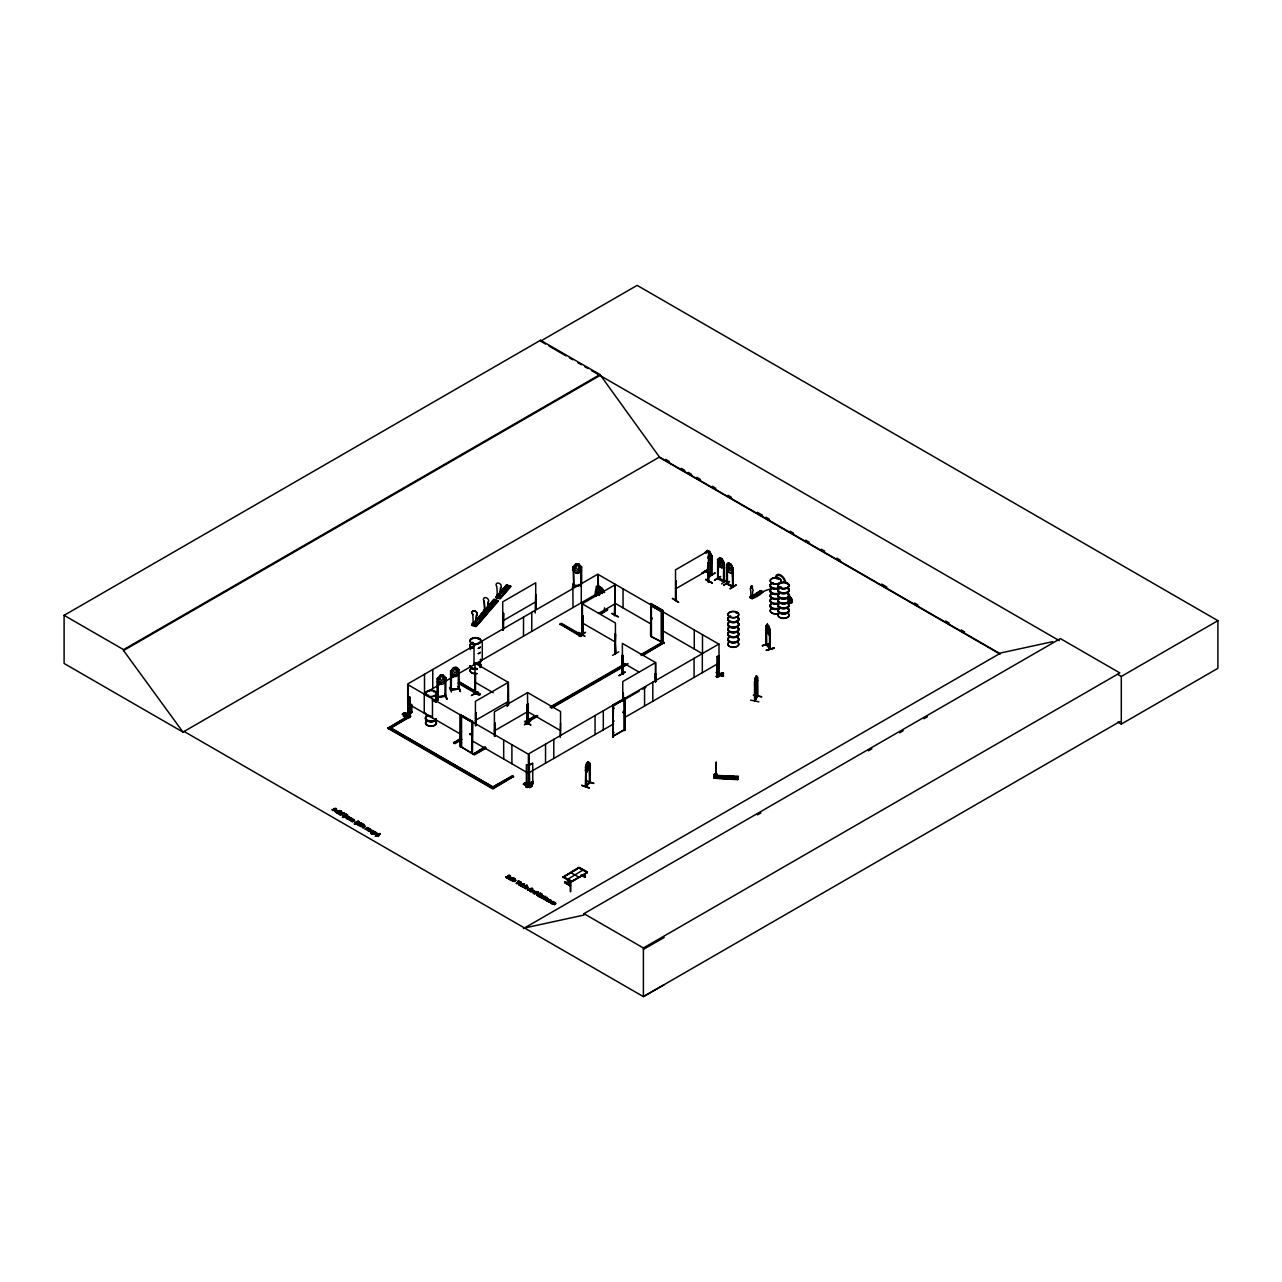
<?xml version="1.0" encoding="UTF-8"?>
<svg xmlns="http://www.w3.org/2000/svg" width="1282" height="1282" viewBox="0 0 1282 1282"><rect width="100%" height="100%" fill="white"/><g stroke="black" fill="none" stroke-linecap="round" stroke-linejoin="round"><path stroke-width="1.5" d="M716.189 765.642L716.125 762.229L716.013 776.86L715.949 764.649M372.068 833.028C373.062 830.464 378.222 833.653 374.264 831.457C369.825 831.281 374.841 835.303 372.133 832.771M715.404 774.649L714.411 774.921M714.459 774.825L714.731 773.815L714.394 774.568M715.853 766.828L715.901 765.402M337.695 811.202L335.323 811.666L338.24 810.833M752.31 597.316L752.694 591.306A1.939 1.138 59.5 0 0 752.406 588.646L752.31 586.467M575.906 572.862L578.775 572.91C584.592 565.827 579.608 575.153 575.858 572.99L573.038 569.833M573.07 566.692L573.967 566.804L573.07 566.692L573.759 585.986L573.727 566.692M572.397 588.31L573.102 583.31M579.063 585.858L573.006 585.954L573.775 585.746M573.951 585.441L573.951 585.938M575.858 563.872L574.464 569.208L576.403 571.051L578.31 571.083L580.201 569.32L578.823 563.92L575.858 563.92L572.942 566.9L572.942 569.913M577.813 564.368L578.791 568.359L577.813 569.512L575.922 568.311L576.852 564.352M580.938 567.061L580.842 586.066M581.643 567.077L578.823 563.92M339.169 814.15C340.499 816.57 338.656 810.609 342.663 813.589L344.137 812.82L342.663 813.589M472.818 614.399L472.738 614.495A2.917 2.131 40.9 0 1 472.738 611.129A2.917 2.131 40.9 0 1 476.423 612.187A2.917 2.131 40.9 0 1 476.423 615.568L475.878 624.59L476.503 615.472A2.917 2.131 40.9 0 0 476.503 612.091A2.917 2.131 40.9 0 0 472.818 611.033A2.917 2.131 40.9 0 0 472.818 614.399L473.266 623.837M487.368 611.354L487.913 602.316A2.917 2.131 40.9 0 0 487.913 598.95A2.917 2.131 40.9 0 0 484.227 597.877A2.917 2.131 40.9 0 0 484.227 601.258L484.756 610.601L484.227 601.258M487.448 611.258L487.913 602.316M500.621 587.669L499.996 596.787L500.621 587.669A2.917 2.131 40.9 0 0 500.541 584.384A2.917 2.131 40.9 0 0 496.855 583.326A2.917 2.131 40.9 0 0 496.855 586.691L497.384 596.034L498.538 595.665M533.424 892.625C535.139 896.022 532.383 890.317 536.741 892.384M714.683 774.024L717.071 774.168L717.071 775.402L714.651 775.209L714.539 776.219L738.128 777.581L738.24 776.411L735.852 776.283L735.403 778.783M714.346 777.405L737.903 778.687L737.775 779.648L714.202 778.254L714.314 777.277L737.839 779.344L714.234 777.934L714.731 773.815M354.906 824.422L355.306 823.3A3.894 2.244 0 0 1 356.124 822.627L357.293 822.147A4.118 2.372 0 0 1 358.495 821.954C359.617 818.429 351.508 826.025 355.306 822.9A3.894 2.244 0 0 1 356.124 822.227L359.216 821.922M375.45 836.281L378.927 835.8L379.776 833.38L378.927 835.399L375.466 836.265L379.712 833.797M438.332 678.515L437.37 678.482L437.45 697.761L438.3 697.616L438.204 678.579L438.14 697.696M471.808 753.095L471.808 721.958L461.328 715.901L461.408 747.086L460.382 746.813L460.254 714.651L472.625 721.478L472.353 753.72L461.424 746.989L461.424 716.061L472.193 721.734L461.424 716.061M715.773 764.633L716.077 763.287M756.06 676.688L755.755 682.296L756.156 676.72M586.146 786.459L586.05 766.94L586.755 763.255L588.31 761.748L589.96 763.479L589.992 782.613L585.682 786.876L585.746 766.973M715.821 763.912L716.301 762.245M714.234 777.934L714.651 775.209L738.24 776.668M714.635 775.69L738.224 777.1L714.523 775.882M737.807 779.344L714.234 777.773M751.669 596.306L750.915 596.803L750.723 590.185A1.939 1.138 59.5 0 1 751.012 587.861L751.877 585.858M750.883 596.691C752.23 596.306 749.121 595.89 753.063 597.781L752.903 596.867L751.781 597.524L752.101 598.726M757.726 696.398L757.678 677.281L756.38 675.678L754.986 681.111L754.858 701.062L754.778 681.175M479.18 617.86L480.43 618.693L480.766 617.539M490.637 604.96L492.416 604.607M492.144 605.392L492.528 604.543M503.265 590.393L504.435 589.816M505.188 590.473L503.938 589.624L503.602 590.778M750.563 700.148L758.848 701.799M474.5 622.876L473.955 623.997M485.045 610.296L486.263 609.783M485.814 609.591L485.365 610.729L486.279 609.847M498.041 595.425L498.89 595.217M498.442 595.04L497.833 596.098L498.89 595.361M587.332 763.191L587.252 768.238L587.813 762.71M716.622 776.684L714.234 776.539M717.071 774.168L714.266 774.424M717.039 775.354L716.622 777.918L716.654 776.475M729.282 778.414L729.73 775.914L727.343 775.77L726.894 778.27M734.249 776.427L731.862 776.043L731.413 778.559M734.249 776.187L733.801 778.687M737.839 779.264L738.24 776.411M581.675 785.497L589.255 788.077M366.956 829.758L369.424 830.271L367.053 829.919M518.441 884.612C519.547 882.881 522.175 884.724 519.066 884.404M545.315 899.627C543.52 900.877 549.994 899.371 547.158 898.57M754.601 700.901L757.742 695.613L754.585 701.014L754.505 681.896L755.515 677.329M754.601 681.896L755.435 677.361M756.38 684.748C760.21 670.694 753.383 692.889 756.476 684.764M756.829 593.55L757.406 594.239L757.55 593.358M755.178 700.613L755.178 699.908M757.053 696.719L757.325 677.104L757.438 696.815L757.069 695.95M378.046 834.133C376.539 831.425 371.363 833.861 378.03 833.989C373.206 832.771 376.908 836.874 375.562 833.524M512.255 880.798C513.633 877.705 518.232 882.32 513.265 879.933C512.239 882.272 515.572 881.038 512.848 880.942M524.578 887.689C530.604 886.231 524.082 887.657 526.373 888.266C523.312 889.676 526.277 883.827 528.024 887.625M552.542 903.441C551.981 905.621 559.721 902.191 552.654 903.65M428.108 694.796L427.499 694.988M433.733 691.799L433.973 692.04M472.385 643.324L472.754 642.282M478.234 639.333L478.442 639.061M461.296 719.266L461.328 718M461.44 730.852L461.296 731.846M461.44 743.592L461.44 742.422M563.102 877.176L579.031 867.337L587.044 871.904L587.124 872.802L571.211 881.712L563.135 876.776M570.827 881.038L570.522 891.839L570.218 881.038M613.533 707.856L613.581 708.834L613.709 707.872M613.533 721.574L613.597 720.388L613.661 721.558M613.581 732.054L613.709 732.695M613.533 733.176L613.581 732.278M661.849 614.318L661.881 613.052L661.881 614.222M661.881 625.872L661.881 627.042M661.913 625.953L661.881 626.818M661.736 638.196L661.849 638.708M730.596 615.825L729.618 616.514M736.605 612.459L736.413 613.133M736.958 612.86L736.237 612.62M736.076 612.796L736.781 613.117M773.286 582.973L772.229 583.134M778.575 579.464L778.511 579.16M779.728 587.557A5.465 3.157 0 0 1 782.164 582.284A5.465 3.157 0 0 1 788.863 586.146A5.465 3.157 0 0 1 779.728 587.557L781.507 587.316L780.466 587.925M779.905 587.38L780.097 587.797M787.132 583.727L787.276 583.919M333.769 808.557L334.346 810.496L331.894 809.471L334.65 810.432L334.394 808.702M349.265 817.692C349.938 813.814 336.06 821.345 346.028 814.07C350.002 815.544 344.393 817.211 347.662 815.304M346.396 817.964L347.358 816.73L349.297 817.547M365.306 826.377C360.402 828.06 368.463 824.55 362.149 826.089C363.944 830.464 361.139 824.871 365.258 826.537M378.046 833.733L377.261 834.903L375.562 833.925M515.765 880.141L514.963 881.311L513.265 879.933M528.024 887.224L527.239 888.394L525.54 887.4M354.393 824.118L357.293 821.762A4.118 2.372 0 0 1 358.495 821.554L359.2 821.538M375.45 835.88L378.238 835.736L380.273 833.669M766.764 626.401L767.453 624.046L766.139 625.648L766.171 644.686L770.017 649.205L769.969 630.103L767.373 624.078L766.219 625.632L766.46 645.086M578.679 632.683L584.961 636.257L578.695 632.379M600.168 590.441L600.889 588.198M585.361 767.71C587.06 756.829 591.707 765.034 586.996 770.065L586.05 769.2M586.755 772.165L589.768 766.332M334.746 811.41L336.333 810.352L338.144 810.881M550.074 900.028C554.289 901.23 545.571 904.002 551.484 900.605M508.826 878.651L510.701 878.715L509.435 877.898L508.249 878.731L509.675 879.308L508.425 877.866L511.294 877.93L510.076 877.16L511.101 878.491M585.345 876.135L582.557 875.093L585.185 877.337L585.425 876.455M473.875 623.405L474.228 622.812M750.675 596.066L751.22 597.877L751.492 596.034M497.817 596.034C498.874 593.486 499.756 599.383 497.512 597.268L497.512 595.185M623.517 711.109L623.132 712.359M623.773 712.568C623.405 714.539 625.087 711.782 623.052 712.407M486.231 609.992L485.974 612.283L485.878 609.655M498.281 596.034L498.474 595.008L497.785 595.906M727.407 776.7L727.743 777.549M599.127 589.864L600.216 587.428L598.165 589.239M706.318 553.039L707.408 550.491L709.603 551.645L711.702 555.843L711.654 574.881L711.879 555.651L710.997 555.234L711.093 574.608L710.997 555.507M728.609 562.878L727.551 567.557L730.387 570.859L731.782 569.801C734.506 564.929 726.349 560.474 727.375 564.881L727.439 583.951M719.426 673.947L717.103 675.678M719.394 674.685C714.042 678.306 722.856 671.399 717.343 675.181M533.424 893.025C535.796 889.083 542.318 894.499 534.802 893.442M440.175 675.31L438.829 680.822L440.72 682.409L442.594 682.2L444.453 680.181L443.059 675.117L440.175 675.31L437.338 678.707M524.514 885.878C524.963 882.304 522.912 888.811 521.117 886.086M436.04 695.165L438.156 699.732M510.012 879.115L511.887 877.946L510.044 877.144M522.078 883.827L520.011 885.59L518.441 883.987L521.486 883.811L520.268 883.042L521.405 884.292L519.082 884.66L520.877 884.211M353.576 820.961C353.399 819.695 348.624 820.801 354.056 820.143C349.313 823.397 357.245 820.496 353.271 819.39M353.191 819.951L351.957 818.749L353.255 819.631M475.686 693.45L475.269 694.251L475.045 674.749M528.392 723.336L527.751 703.946L526.87 704.635L527.014 723.849L527.751 703.946M583.038 634.43L583.198 615.713M604.223 611.754L604.543 607.844M622.091 674.108L622.363 654.958L623.004 674.348L622.155 674.156L622.924 655.278M438.236 696.751L445.88 695.886M450.527 689.908L459.084 688.915M458.251 669.973L459.084 670.069L458.251 669.973L458.411 689.251L458.155 688.354L459.004 689.187M346.348 816.265L343.704 816.506M582.429 633.324L582.637 633.452M708.818 581.563L708.545 562.349M589.255 782.196L590.04 781.828L585.425 785.994M585.425 786.683L585.81 767.293L585.281 770.706L586.819 772.293M508.922 877.112C503.778 879.66 507.191 874.596 510.492 876.391M753.56 695.148L761.861 696.815L753.431 695.309M349.265 817.307L348.736 818.188M470.686 733.464L470.302 734.746L469.789 733.817M470.51 734.137L470.718 734.458M651.801 618.95L651.769 617.956M652.234 618.629L651.224 618.421L651.4 616.914M772.181 583.23L773.286 582.733M563.135 877.048L579.031 867.593L586.9 871.792M563.343 877.257L571.211 881.984L587.124 872.529L571.596 881.583M564.849 882.24L570.49 885.83L564.801 882.849L564.977 881.904M781.139 587.364L780.321 587.252M585.185 877.321L581.034 874.917M719.442 674.156L717.231 675.646M347.534 815.576L346.092 814.535L345.13 815.496M339.249 813.83L342.502 813.349M623.34 712.327L623.709 713.369M769.985 633.084L768.671 634.686L769.889 633.1M564.817 882.304L569.208 881.696L569.945 885.125M569.993 880.349L569.096 881.904L570.17 880.654M450.575 671.063L453.411 667.666L456.344 667.377L457.69 672.537L455.831 674.556L453.956 674.765L452.065 673.178C450.559 667.906 456.809 664.861 459.212 670.085M440.175 684.364L443.107 684.091L445.96 680.694L445.96 677.665L443.091 674.973L440.239 675.422M453.459 676.64L450.543 674.028L453.459 676.64L456.344 676.447L459.116 673.082M530.299 891.519C538.216 884.772 522.912 891.022 529.21 889.836L530.299 891.519L532.463 888.602M482.24 613.004C493.907 616.017 478.346 610.777 483.618 613.405L472.946 625.648L471.936 623.805L473.01 622.555L473.298 625.183M483.875 612.219L494.788 599.784L483.699 612.187L483.426 610.553L484.804 609.399L484.788 611.947M496.086 597.396L497.128 594.752L497.416 597.38M473.01 622.555L473.01 623.789L476.92 624.927L476.616 623.597L475.542 625.84L472.241 624.879L473.314 622.651M484.5 609.319L484.5 610.553L488.41 611.69L488.105 610.36L487.032 612.588L483.731 611.642L484.804 609.399M496.358 597.075L497.432 594.848M482.545 612.556L471.632 625.247L476.151 626.529L486.775 614.302L485.493 613.95M494.035 599.319L483.122 612.027L487.641 613.293L498.249 601.05L486.791 613.068L497.945 600.681L494.035 599.319L483.458 611.963M496.006 597.38L506.662 584.768L510.893 586.499L500.252 598.742L495.733 597.444L497.112 597.829L507.736 585.602L506.662 584.768M482.545 612.812L471.728 625.295M495.765 597.46L506.358 585.201M472.689 625.392L483.298 613.036M499.788 593.518L507.416 585.233L496.262 597.604M496.519 597.684L507.416 585.233M495.076 600.168L484.388 612.379M474.677 623.244L474.484 625.536L474.404 622.972M510.573 586.13L499.756 598.614L510.573 585.89L499.66 598.037L500.733 595.793L501.038 597.124L497.128 596.002L497.128 594.752M485.702 613.838L475.125 626.097M499.243 598.293L510.124 586.275M475.093 626.081L485.99 614.094M475.814 626.305L486.455 613.693M486.615 612.86L497.945 600.457M486.759 614.318L475.638 626.401L475.542 624.847M527.559 889.548L530.7 890.269L532.463 889.003M530.7 890.269L531.934 888.298M529.835 891.262L530.46 890.557M548.311 899.82L547.158 898.97M602.203 592.925L600.825 593.326L600.168 591.771M411.458 704.379L411.346 712.119M528.793 784.392L533.12 781.491L528.793 783.687M528.825 784.664L533.12 781.491M729.218 777.1L727.743 777.357M545.411 899.788L547.783 900.14L545.956 899.932M445.896 696.11L437.45 697.504M459.132 688.466L458.155 688.354M451.456 670.726L450.607 670.839L450.607 690.117L459.164 689.107L459.02 669.893M402.324 714.234L408.942 717.535L402.324 714.234C404.038 710.068 414.935 716.253 408.75 717.696M410.56 716.59L404.199 713.064M529.787 787.549L531.934 785.93L529.787 787.565L523.36 784.119L529.979 787.42M511.822 877.673L509.403 879.468M548.968 899.74L546.757 900.333M589.239 763.479L589.64 782.965L589.96 763.479M585.409 786.747L589.528 782.292M586.114 781.058L593.887 783.446L586.082 780.802M333.849 808.83C339.938 810.048 333.737 806.458 334.538 809.727C328.945 811.426 336.525 809.311 338.224 811.057M573.166 585.041L573.086 585.954M754.97 700.982L757.438 696.126M349.169 817.467C341.332 814.903 350.643 823.14 345.275 815.592M581.804 633.677L582.637 633.661M581.836 634.334L581.804 615.328M614.415 615.809L614.815 596.274L615.104 615.424M528.152 722.792L526.806 723.721L527.719 723.481L527.527 692.504L560.538 711.558L560.538 735.996M675.758 581.531L675.742 600.633L676.319 581.211M708.033 580.986L708.337 581.868L708.545 550.779L675.534 569.833L675.47 600.505M707.408 550.491L705.196 552.414L707.44 550.587M730.836 563.904L732.919 568.102L732.967 587.14L726.493 583.759L726.493 564.625L728.673 562.846M730.836 572.974C735.531 567.974 730.548 575.666 728.577 571.852L726.429 567.702M407.964 715.372L408.349 713.802M528.825 783.975L528.857 784.888L532.719 782.421L532.719 763.367L529.017 765.258L532.495 763.239M345.13 815.096L346.861 814.999M524.386 885.638C517.944 888.057 527.559 883.314 521.117 885.702M769.969 630.103L769.52 629.43L769.553 648.772L770.322 648.404L766.892 644.59M334.458 808.974L336.317 809.487M676.319 600.345L676.095 581.083M757.55 593.502L757.069 594.191M348.432 817.499L347.134 816.746M363.463 826.265L364.665 826.954L363.127 826.393M377.261 834.903L377.517 834.133M377.164 834.502C378.158 832.579 374.152 833.588 377.389 833.845M514.963 881.311C514.691 878.811 513.89 879.532 514.883 880.894M527.239 888.394C526.918 885.878 526.197 886.615 527.142 887.977M555.122 903.73L553.824 902.977M773.383 583.23L772.357 583.31M563.343 876.824L571.596 881.054M337.535 811.041C332.423 810.737 341.252 811.089 334.746 811.186M369.424 829.871C364.409 829.903 372.774 830.015 368.799 828.717M369.825 830.031C369.12 824.855 362.357 831.826 367.597 827.467M719.042 674.893L718.994 643.997L529.017 753.672L529.706 784.247L529.017 783.623M346.813 816.938C346.108 819.679 348.96 818.557 351.028 818.813M525.54 887.016C525.267 888.714 527.078 889.82 524.562 887.673M553.504 903.554L554.545 904.836M523.36 784.135C526.245 780.081 526.453 786.187 531.405 786.587M493.826 599.816L497.993 600.841M494.788 599.784L483.971 612.267M487.032 613.117L487.032 611.594M589.656 782.901L589.576 763.88M372.036 831.649C373.158 829.791 364.168 832.066 373.062 830.624C369.184 834.422 373.943 829.855 371.379 830.768M533.488 891.743C534.61 889.884 525.62 892.16 534.514 890.718C530.251 895.028 537.11 888.154 530.572 891.278M705.549 552.318L705.933 552.75M708.145 551.34L709.507 556.051L708.081 556.468M707.744 557.846L709.154 558.599L710.548 557.542L710.548 555.266L709.603 551.645L707.343 550.523M711.879 555.651L709.507 551.741M718.24 559.689L718.176 578.967L718.513 559.769L717.567 559.561L719.795 557.638L721.974 558.792L724.138 562.942L724.122 582.028C725.74 580.618 716.622 577.317 718.369 578.294M721.157 558.904L721.157 563.984L719.763 560.747L720.452 558.535L721.237 558.856M721.878 558.888L719.731 557.67L718.705 562.445L720.115 564.993L721.542 565.747L722.936 564.689L721.878 558.888L724.074 562.99M717.567 562.59L719.731 566.74L721.91 567.894L724.01 565.955M702.103 573.054L708.289 569.416L702.071 573.086L706.863 570.073M723.465 562.622L724.33 581.9L717.904 578.47L717.936 559.465M719.827 566.644L721.942 567.766M708.898 576.275L714.859 572.91M715.132 573.07L709.218 576.804M730.019 564.016L730.019 569.096L728.625 565.859L729.314 563.647L730.083 563.968M732.326 567.734L733.176 587.012L726.782 583.63L726.782 564.577M733.112 567.91L732.214 567.509L732.663 586.659M720.66 576.563L714.475 580.201M728.641 571.82L726.557 567.67M723.673 562.494L723.481 581.756L723.609 580.826M721.606 583.951L727.182 579.704M727.439 583.262L727.038 583.374M723.577 585.441L729.57 581.403L723.657 585.137M727.439 583.486L732.663 585.97M727.375 583.919L727.006 564.753M730.131 588.534L736.044 584.816M730.179 588.903L736.092 585.169M411.314 712.103L411.314 712.792M727.695 776.459L727.551 777.453M727.519 776.764L728.881 776.636M409.807 697.328L407.756 696.158L409.807 697.328L409.679 717.071L390.754 728M598.55 586.002L600.585 587.172L598.55 586.002L598.55 595.185M409.711 716.366L407.724 714.955L404.599 716.846L403.349 716.125L407.868 713.369M403.445 716.125L407.98 713.385M404.439 716.398L410.641 712.792L404.599 716.846M597.957 594.88L597.957 574.112L407.98 683.803L407.932 715.388L407.98 695.373M409.968 716.205L407.756 715.212M750.018 597.556L760.899 590.585L762.437 591.787M761.155 591.082L750.371 597.765L761.316 590.986M751.653 598.486C776.219 580.746 754.265 602.748 749.858 597.268L750.98 595.777L750.98 596.611M762.486 591.835L752.053 598.71M528.408 765.819L528.328 784.856M718.994 655.791L718.898 674.813M528.472 784.953L526.133 782.869L528.12 784.087M526.133 782.869L526.133 783.558M528.617 765.691L526.373 764.649L526.373 783.703L528.569 784.696M525.732 786.379L531.934 782.853L525.732 786.779L526.982 787.501C541.052 779.809 526.854 783.462 525.892 786.763M717.151 672.842L717.119 673.851L716.942 665.63M722.359 672.697L723.609 673.819L717.471 677.361C711.718 674.925 734.217 668.867 716.462 676.736M716.317 676.351L722.519 672.81L716.317 676.752M543.376 897.592C542.478 902.24 552.382 893.842 543.921 899.387M598.101 589.175L600.184 587.332L602.3 588.534L604.543 592.588L603.694 592.444M598.037 592.236L599.543 594.96M750.915 586.195L751.012 587.861M749.874 597.38L760.899 590.746M751.364 598.309L762.598 591.691M503.489 629.75L503.489 613.229L502.929 630.071M535.171 613.052L535.716 594.367L535.94 609.19M475.606 675.069L475.462 694.299M607.588 609.559L601.514 613.549M601.418 613.549L607.62 609.928M471.455 695.437L477.946 691.639L471.712 695.533M611.883 613.581L618.453 616.93L612.219 613.373M614.815 615.328L614.831 584.079M579.304 636.176L585.537 632.282L579.384 635.872M582.365 615.007L582.573 634.414M708.001 562.686L708.193 581.9L708.77 562.477M475.991 712.6L475.991 725.468M507.896 705.212L508.057 693.802M705.613 579.656L712.183 583.006L705.949 579.464M614.863 634.253L615.713 653.548L614.799 653.275L615.648 634.446M675.534 599.704L676.383 599.736M615.072 652.49L615.007 652.458M494.964 723.032L494.964 735.9M528.152 723.497L528.312 704.267M612.588 655.374L618.757 651.817M524.819 721.413L530.7 724.763M527.415 722.663L526.806 723.721M524.498 724.827L530.652 720.837L524.498 724.442M622.78 674.012L622.667 673.771M619.03 675.742L625.215 672.121M560.538 723.128L560.186 737.374M623.308 692.825L623.533 700.293M655.374 674.028L655.214 681.752M655.214 674.412L655.983 681.559M655.983 674.204L654.589 673.819M596.194 586.707C599.976 583.054 592.572 592.925 596.194 595.89M409.134 713.77L411.458 712.423M409.359 713.882L411.682 712.536L411.682 704.507M717.231 656.592L719.218 655.695L717.231 656.592L717.343 675.87M717.231 672.201L716.43 672.617M529.354 784.055L533.12 782.18M722.599 676.143L723.529 675.678L718.721 673.066M719.202 674.508L722.471 676.319L723.545 675.694M659.429 457.033L182.989 732.102L64.1 663.467L64.1 615.328L540.539 340.259L599.992 374.568L659.429 457.033L999.832 653.564M540.539 340.259L540.539 341.14L637.138 285.373L1217.9 620.664L1217.9 668.323L1121.301 724.09L1117.84 722.087M64.1 615.328L123.553 649.637L599.992 374.568M664.204 984.704L643.404 996.627L184.111 731.461L182.989 732.102L123.553 650.535L599.992 375.466M502.72 620.905L535.716 601.851M441.345 683.594L424.502 693.322L424.502 674.268M444.79 681.607L597.957 593.165M480.157 693.963L459.533 682.056L458.315 682.745L480.157 694.572L478.955 695.261L458.315 683.354M560.106 623.997L561.308 623.292L581.932 635.199L580.73 636.497L560.106 623.997L580.73 635.904L581.932 635.199M560.106 624.59L561.308 623.885L581.932 635.808M513.521 777.02L512.319 776.331L491.679 787.645L512.319 775.738L513.521 776.427L492.881 788.943L387.837 728.288L408.477 715.789L409.679 716.478L389.039 728.993M387.837 728.288L408.477 716.382L409.679 717.071M598.534 613.405L615.039 603.87M675.534 588.887L708.545 569.833M650.823 603.518L650.984 636.449L661.752 642.106L661.849 611.129L651.368 605.072L651.432 636.257L650.551 635.744L650.823 603.518L662.922 610.504L662.922 642.586M650.551 603.678L662.922 610.504M475.43 720.404L508.441 701.35M527.415 692.729L494.403 711.782L494.403 736.221M461.68 739.714L454.806 743.672L453.604 742.983L460.478 738.416M453.604 742.983L458.748 740.002M453.604 742.39L454.806 743.079L461.68 739.105M336.797 812.516L340.611 810.785L337.198 813.157M336.797 812.916L340.611 810.785M337.823 813.108L341.557 811.458L338.224 813.75M337.823 813.509L341.557 811.458M340.916 814.198C343.255 810.641 338.144 815.673 340.563 814.407M342.326 813.782L339.762 814.102L342.326 813.381M344.137 812.82L340.307 814.551M340.724 815.192L344.137 813.205M460.382 746.813L460.687 714.763M342.759 816.362L346.028 814.07M343.56 815.993C347.999 816.971 341.877 815.993 344.778 815.304L345.515 816.81L342.759 815.961M494.403 730.836L527.415 711.782M350.194 817.419L348.159 819.47M347.743 819.23L350.611 817.66M350.611 818.06L351.06 818.829M350.755 820.576L352.47 819.567L349.361 819.775L352.23 818.605L352.646 819.807L350.755 820.977M349.361 820.176L352.23 818.605M537.639 716.205L527.222 722.215L526.021 721.526L534.69 715.917M550.298 706.911L624.863 663.868M640.471 654.846L663.018 641.833L664.22 642.538L643.404 655.134M352.149 821.778L354.633 820.288L353.191 819.567M526.021 721.526L536.421 715.516M550.298 707.504L624.863 664.461M642.202 654.445L663.018 642.426M526.021 720.933L527.222 721.622L537.639 715.612M551.5 707.6L627.795 663.547M641.673 655.551L664.22 642.538M551.5 708.193L627.795 664.156M486.343 747.999L474.308 754.938L473.106 754.249L485.141 746.701M473.106 754.249L483.426 748.287M473.106 753.656L474.308 754.345L484.628 748.4M358.415 823.397C363.703 822.179 351.508 826.121 358.72 822.339M356.268 824.166L359.136 822.579M359.553 823.332L358.768 823.188M361.155 822.788C358.96 825.624 364.777 820.448 358.303 825.336C356.668 824.198 361.973 822.082 361.476 824.727C364.889 823.461 354.81 827.034 361.139 824.134M357.902 825.095L361.636 823.06M361.412 823.893L363.607 824.47L361.716 824.134M358.96 825.72L361.476 824.727M360.354 826.121L364.184 824.39M360.354 826.521L364.184 824.791M361.845 826.826L363.88 827.467M365.146 828.893L367.309 828.124L370.45 829.085L368.543 831.249L370.61 829.887L368.783 829.101M365.146 829.278L368.431 828.861M369.745 829.678L367.165 829.422L368.399 830.864M369.136 831.585C371.251 827.707 375.594 832.611 370.642 832.451M375.979 832.707C373.495 836.008 368.559 832.707 373.431 833.3M373.783 833.108C375.674 828.06 372.261 836.729 370.883 833.156M373.431 833.701L371.331 833.316M375.979 832.306L372.645 832.996L375.129 832.322M374.584 834.181L376.62 834.822M374.552 834.005L376.62 835.223M612.668 705.084L625.039 698.257L625.039 730.339L623.949 730.644L623.949 699.507L613.469 705.565L612.924 737.326L612.668 705.084L613.565 705.613L623.917 699.716L613.02 705.292L612.924 737.326M792.18 602.38L789.632 603.325L792.244 602.348L787.645 600.921M639.253 691.094L622.764 700.629L622.764 681.559L655.759 662.506L655.759 681.559M642.554 689.187L645.856 687.28M387.837 727.695L492.881 788.35L513.521 776.427M529.017 772.742L613.613 723.897M625.648 716.942L718.994 663.05M625.039 730.339L624.606 698.386M505.605 877.032C509.13 879.676 506.198 873.09 510.492 875.991C507.512 873.042 509.579 881.535 505.605 876.648M510.044 877.545L511.822 878.074M508.89 878.378L510.701 878.33M512.624 878.09L512.96 879.083C517.015 876.968 506.134 881.647 512.624 878.491M512.896 878.25L515.092 878.811L513.922 878.25M514.691 879.019L513.297 878.474L514.691 878.619M510.444 880.061L512.96 879.083M512.399 880.766L514.338 881.215M512.287 880.59L514.338 881.615M518.184 880.798L521.197 882.096L520.236 883.026M518.184 881.199L521.197 882.497M516.406 883.106L519.723 881.696L520.812 882.721L519.723 882.08L516.406 883.506L519.29 881.439M516.406 883.506L519.29 881.84M520.236 883.426L522.014 883.955L519.595 885.349M520.588 885.525L524.418 883.795L523.2 884.884M520.588 885.926L524.418 883.795M523.088 886.968L526.918 885.221L523.489 887.593M523.088 887.352L526.918 885.221M530.572 891.679C532.799 888.009 537.03 892.769 532.094 892.56M535.155 893.233C536.437 890.798 531.966 894.628 536.565 892.416M564.881 876.199L577.124 869.132M534.562 893.987L538.376 891.855M536.998 894.996L540.267 893.105L542.318 894.291L539.049 896.567C533.584 892.496 541.613 899.051 539.434 895.958L537.831 895.028L540.924 894.964L537.831 895.028M536.998 895.397L540.267 893.506L542.318 894.692M540.315 893.987L539.418 894.499L540.315 893.586L542.35 895.653L540.267 893.105M539.498 896.839L542.35 895.253M539.898 897.063L542.879 896.535L541.004 897.704L542.895 896.054L541.741 896.006M541.004 897.704L543.456 896.631L542.35 895.653M541.004 897.304L543.504 896.118L542.094 895.814M544.193 896.326C543.552 896.278 547.27 897.16 544.546 897.32C543.151 899.82 541.004 898.201 544.193 896.711M545.603 896.31L542.382 898.217L543.584 898.345M582.477 875.782L585.441 877.192M543.504 899.147L546.372 897.576M546.501 900.877L548.904 899.884L547.238 898.089M548.808 899.355L547.142 898.554M545.924 899.66L547.783 899.74M549 902.32L550.859 900.99L547.478 901.054L549.93 899.627L551.42 900.877M547.478 901.454L550.347 899.868M549 901.919L550.859 900.749L550.074 900.429M553.423 902.127L553.808 901.871A1.907 1.106 0 0 0 553.215 901.486L550.443 902.256L551.837 903.794L550.427 902.608L553.311 901.967L552.526 904.211M552.638 904.002L554.577 904.451M553.504 903.153C556.853 906.005 556.18 901.182 553.407 902.752M523.393 928.633L1000.938 652.907L1052.714 641.657M583.951 913.665L1060.39 638.596L1119.843 672.922L643.404 947.991L583.951 913.665L583.951 915.06L524.498 927.992M757.422 814.903L760.899 812.9M868.443 750.803L871.92 748.8M899.676 732.775L903.137 730.772M923.953 718.753L927.431 716.75M1117.856 674.46L1121.301 676.447L1217.9 620.664M1119.843 721.558L643.404 996.627L643.404 947.991M643.404 949.385L664.204 937.462M661.208 611.498L650.984 605.521L661.208 611.498L661.208 642.426M651.032 619.126L651.945 618.421M471.776 733.592L471.776 734.874M650.984 636.449L664.22 643.131M461.424 746.989L471.648 752.983M410.993 711.927L412.083 711.814M410.993 712.616L412.083 712.311M504.964 590.537L503.81 590.665M492.336 605.104L491.423 605.28M449.581 687.489L451.392 692.088M436.345 695.132L437.723 700.116M438.043 700.084L435.992 695.213M582.076 634.542L582.028 603.87L615.039 584.816L615.039 615.52M473.443 642.859L471.776 642.987M578.647 867.994L587.044 872.433M578.647 868.251L579.849 868.251M445.158 677.841L445.848 677.713M531.742 889.099L527.559 889.932M766.844 625.985C764.793 625.664 766.796 633.308 768.751 634.654M768.222 625.552L768.222 630.632L767.389 627.154L768.303 625.536M766.219 628.597L767.469 633.068M769.553 629.734L770.29 649.125L766.86 644.285M770.242 630.023L768.639 625.664L769.264 631.641L768.431 632.459L766.764 628.661M770.274 643.115L762.389 645.727L770.065 643.227M762.389 645.727L770.242 643.388M774.12 647.731L766.219 650.262L774.296 648.291M774.12 648.035L766.412 650.455M757.918 592.348C758.223 595.633 761.556 591.13 770.979 588.839A5.465 3.157 0 0 0 771.812 592.669A5.465 3.157 0 0 0 778.398 593.165M450.639 689.187L451.472 689.107M445.03 696.655L445.03 677.601M571.419 881.407L570.57 881.407M570.49 885.237L564.657 882.08M711.927 574.673L705.677 571.371M711.334 573.711L705.997 571.355L711.574 574.128M450.687 689.155L458.219 688.722L451.36 689.107M707.936 581.275L708.834 580.81M410.448 713L409.487 712.472L410.496 712.728M475.462 693.594L475.686 694.139M455.35 667.97L453.491 670.758L454.405 673.146L456.296 671.768L455.334 667.906M458.732 686.447L460.462 691.447L458.299 686.543M438.156 696.767L437.306 696.831L444.918 696.19M447.178 699.059L445.062 693.786M446.745 699.155L445.062 694.187L446.745 698.754M480.43 618.501L479.308 618.277M486.567 612.828L497.496 600.841M471.071 734.265L469.869 733.913M570.442 885.83L565.058 882.689M474.981 693.77L474.869 693.995M451.296 689.796L451.44 670.935L450.607 670.839M437.466 697.728L437.37 678.482M576.852 564.417L577.813 564.433M579.063 585.361L572.974 585.233M350.242 818.269L351.476 818.188M358.768 822.788L359.954 823.06M367.646 828.316L368.879 828.621M552.27 903.121L551.036 902.72L553.423 902.528M552.27 903.522C549.081 903.201 552.943 900.252 554.016 902.528M368.399 830.464L367.597 830.063L369.424 830.271M519.867 884.804L518.505 884.324M522.848 885.093L523.985 885.686L521.389 886.038M347.855 818.22L346.46 817.676M363.848 827.852L362.646 827.483M520.204 884.596L519.082 884.26M547.093 900.525L545.956 899.531L548.103 899.547M727.968 777.421L729.105 777.229L728.657 776.363M766.54 645.102L766.508 625.568M756.38 675.678L756.845 680.245L755.595 684.139L754.986 683.37M754.473 684.941L755.515 686.383M480.558 617.459L479.196 618.341M460.062 691.431L458.299 686.158M509.515 879.067L509.034 877.994L511.021 878.138M497.416 595.297L498.698 595.537M497.432 595.842L500.733 596.787L500.733 595.793M499.66 597.043L499.195 598.149M484.868 609.751L486.07 610.088M484.788 609.863L485.974 610.2M473.298 623.1L474.308 623.565M473.314 623.629L476.616 624.59L476.616 623.597M473.395 625.071L474.58 625.424M407.964 714.394L410.208 715.644M581.675 785.241L589.255 787.757M732.887 587.14L732.535 567.606M622.491 674.028L622.363 643.388L655.374 662.441L655.423 681.88M504.675 589.656L504.771 590.826L503.265 590.201M492.256 604.495L490.958 605.344M407.932 714.699L409.807 715.42M409.855 716.478L409.535 715.58M720.356 576.499L714.811 580.025M718.577 578.374L724.218 581.115M711.67 574.849L705.34 570.811M724.058 581.996L717.664 578.695L717.632 559.513M525.412 782.549L531.934 785.93M531.934 786.331L525.235 782.693L531.677 786.379M722.744 676.111L716.157 672.425L722.471 676.319M752.903 597.524L750.579 596.13L750.579 597.508M598.598 589.303L598.79 595.281M603.726 592.204L602.236 588.566L602.236 593.582M705.629 579.256L712.183 582.99M672.425 598.454L678.691 602.348L672.473 598.406M624.927 672.056L619.11 675.454M503.489 613.229L503.265 629.622M524.514 721.494L530.796 725.067M716.622 676.88L717.567 677.457M526.309 783.046L528.12 784.776M407.964 715.084L410.016 716.269M526.373 783.703L528.408 784.872L528.408 754.233L407.708 684.556L407.708 703.61L461.296 734.554M540.539 341.14L545.635 344.089M549.033 346.044L566.019 355.851M569.416 357.822L572.814 359.777M577.91 362.726L581.307 364.681M584.704 366.636L588.101 368.607M591.499 370.562L1059.269 640.631M665.743 459.389L669.188 461.376M681.287 468.363L684.748 470.35M688.194 472.353L691.655 474.34M696.831 477.337L700.293 479.34M712.391 486.311L715.837 488.314M727.936 495.301L731.397 497.288M757.309 512.255L762.502 515.252M765.947 517.239L769.408 519.242M790.145 531.213L793.606 533.2M805.689 540.187L809.15 542.19M821.249 549.161L824.695 551.164M836.793 558.151L840.255 560.138M881.728 584.079L886.904 587.076M914.547 603.037L918.008 605.024M945.651 620.985L949.113 622.988M961.196 629.975L964.657 631.962M658.868 457.113L1000.056 654.092M774.697 577.525L775.546 578.022A7.355 4.247 60 0 1 780.065 574.673A7.355 4.247 60 0 1 785.77 582.365M777.196 578.967L776.331 578.47A6.138 3.542 60 0 1 780.097 575.682A6.138 3.542 60 0 1 784.856 582.092M787.645 596.242L792.18 600.04L792.244 602.46M650.711 603.95L662.506 610.745L662.65 642.731L662.65 610.665M718.994 644.205L598.293 574.528L598.341 595.313M614.831 603.133L650.182 623.533M662.057 630.391L702.488 653.74L702.488 634.67M582.413 622.988L615.424 642.058M622.363 662.441L638.869 671.976M527.527 711.558L560.538 730.612M475.045 682.232L493.201 692.713M480.157 694.572L459.533 682.056M460.254 714.651L472.465 721.574L472.353 753.72M461.408 716.013L471.744 721.99M473.17 741.397L528.408 773.302M582.477 875.173L585.185 876.744M513.297 878.474L513.633 879.468M512.271 878.282L513.986 879.276M539.418 894.099L540.924 894.964M543.856 896.519L545.651 897.56M513.585 879.74L514.883 880.494M525.86 886.823L527.142 887.577M529.69 889.291L530.7 889.884M340.659 811.442L341.557 811.859M360.739 823.028L361.636 823.461M363.127 825.993L364.425 826.746M375.866 833.348L377.164 834.101M346.813 817.339L348.512 817.916M533.008 783.783L526.982 787.485M769.937 649.189L769.905 629.606M351.028 818.413L349.906 818.477M582.413 634.606L582.413 603.934L615.424 622.988L615.488 653.676L615.072 634.125M751.797 585.922L752.294 586.755M588.198 761.828L589.64 763.351M510.028 876.664L508.313 876.023L508.89 877.289M787.436 598.854L791.907 601.354L789.6 598.566L787.436 598.069A5.465 3.157 0 0 1 787.773 602.348A5.465 3.157 0 0 1 780.45 602.893A5.465 3.157 0 0 1 778.847 598.742M569.256 881.728L570.17 884.852M599.127 592.124L600.12 593.983C598.053 585.602 602.284 585.73 603.229 592.172M598.101 592.204L599.431 595.04M522.078 884.227L520.652 883.186M445.88 677.761L445.767 696.831M336.365 809.663C332.743 805.272 335.692 816.698 338.224 810.657M601.514 588.63L602.203 591.595M563.102 876.648L563.135 877.561M512.287 880.974L513.81 879.324L515.765 880.526M715.773 767.998L715.821 776.844M1121.301 676.447L1121.301 724.09M717.455 656.721L717.455 675.774M714.523 773.799L714.603 776.668M702.328 653.612L702.328 672.665M694.267 629.927L694.267 648.996M694.075 658.371L694.075 677.441M652.81 682.2L652.81 701.254M644.558 686.96L644.558 706.029M624.767 698.097L624.767 730.179M623.052 588.823L623.052 607.876M603.309 710.789L603.309 729.843M598.998 589.432L598.998 595.152M596.418 586.836L596.418 596.018M595.056 715.548L595.056 734.618M585.265 876.343L582.733 875.622M583.374 869.757L566.868 879.821M581.643 566.836L581.627 584.175M581.291 583.743L581.291 602.796M579.256 877.433L571.003 872.673M572.846 587.973L573.038 607.556M553.792 739.377L553.792 758.431M547.093 900.124L546.901 901.118M545.956 897.336L546.004 898.185M545.539 744.137L545.539 763.191M535.716 609.062L535.716 582.781L502.72 601.851L502.72 629.959M531.774 612.315L531.774 631.385M523.521 617.091L523.521 636.144M511.903 744.698L511.903 763.768M510.012 878.715L509.819 879.692M508.666 705.02L508.441 682.296L475.43 701.35L475.43 725.788M508.105 705.34L508.057 682.232L475.045 663.179L474.837 694.011M507.496 702.664L507.496 706.35M507.271 702.792L507.271 706.462M503.682 739.97L503.682 759.024M495.189 723.16L495.189 736.012M494.628 723.481L494.628 736.333M493.025 606.114L489.115 605.232M488.105 610.36L488.105 611.354M483.586 617.011L479.676 616.129M482.272 640.904L482.272 659.974M476.199 712.728L476.199 725.58M475.654 713.048L475.654 724.074M474.02 645.679L474.02 664.733M460.526 714.491L460.526 746.573M432.755 669.492L432.755 688.562M432.467 698.85L432.467 717.904M424.262 694.107L424.262 713.161M410.016 697.2L410.032 716.526M368.735 830.271L368.543 831.249M362.437 823.893L362.502 824.919L360.354 823.284M341.076 811.186L341.124 812.115M123.553 649.637L123.553 650.535M787.501 593.31A5.529 3.189 0 0 1 787.821 597.636A5.529 3.189 0 0 1 780.401 598.197A5.529 3.189 0 0 1 778.783 593.983M787.436 593.662A5.449 3.141 0 0 1 787.757 597.909A5.449 3.141 0 0 1 780.466 598.454A5.449 3.141 0 0 1 778.863 594.303M787.452 597.877A5.465 3.157 0 0 1 787.773 602.139A5.465 3.157 0 0 1 780.45 602.684A5.465 3.157 0 0 1 778.847 598.518M787.501 588.053A5.529 3.189 0 0 1 787.821 592.364A5.529 3.189 0 0 1 780.401 592.941A5.529 3.189 0 0 1 778.783 588.726M787.436 592.765A5.465 3.157 0 0 1 787.773 597.027A5.465 3.157 0 0 1 780.45 597.588A5.465 3.157 0 0 1 778.847 593.422M787.436 588.39A5.465 3.157 0 0 1 787.773 592.653A5.465 3.157 0 0 1 780.45 593.197A5.465 3.157 0 0 1 778.847 589.047M787.501 593.053A5.529 3.189 0 0 1 787.821 597.364A5.529 3.189 0 0 1 780.401 597.925A5.529 3.189 0 0 1 778.783 593.71M787.501 587.781A5.529 3.189 0 0 1 787.821 592.108A5.529 3.189 0 0 1 780.401 592.669A5.529 3.189 0 0 1 778.783 588.454M787.436 587.525A5.449 3.141 0 0 1 787.757 591.771A5.449 3.141 0 0 1 780.466 592.316A5.449 3.141 0 0 1 778.863 588.166M787.501 608.309A5.529 3.189 0 0 1 787.821 612.62A5.529 3.189 0 0 1 780.401 613.181A5.529 3.189 0 0 1 778.783 608.966M787.436 608.646A5.465 3.157 0 0 1 787.773 612.892A5.465 3.157 0 0 1 780.45 613.453A5.465 3.157 0 0 1 778.847 609.287M787.452 612.86A5.465 3.157 0 0 1 787.773 617.123A5.465 3.157 0 0 1 780.45 617.684A5.465 3.157 0 0 1 778.847 613.517M787.452 598.277A5.465 3.157 0 0 1 787.773 602.54A5.465 3.157 0 0 1 780.45 603.101A5.465 3.157 0 0 1 778.847 598.934M787.42 598.566A5.432 3.141 0 0 1 787.741 602.796A5.432 3.141 0 0 1 780.466 603.357A5.432 3.141 0 0 1 778.879 599.207M787.436 613.052A5.465 3.157 0 0 1 787.773 617.315A5.465 3.157 0 0 1 780.45 617.876A5.465 3.157 0 0 1 778.847 613.709M787.501 603.053A5.529 3.189 0 0 1 787.821 607.364A5.529 3.189 0 0 1 780.401 607.924A5.529 3.189 0 0 1 778.783 603.71M787.436 607.764A5.465 3.157 0 0 1 787.773 612.011A5.465 3.157 0 0 1 780.45 612.572A5.465 3.157 0 0 1 778.847 608.405M787.436 603.389A5.465 3.157 0 0 1 787.773 607.636A5.465 3.157 0 0 1 780.45 608.197A5.465 3.157 0 0 1 778.847 604.03M787.501 608.037A5.529 3.189 0 0 1 787.821 612.347A5.529 3.189 0 0 1 780.401 612.908A5.529 3.189 0 0 1 778.783 608.694M787.501 602.78A5.529 3.189 0 0 1 787.821 607.091A5.529 3.189 0 0 1 780.401 607.652A5.529 3.189 0 0 1 778.783 603.437M787.436 602.508A5.465 3.157 0 0 1 787.773 606.755A5.465 3.157 0 0 1 780.45 607.315A5.465 3.157 0 0 1 778.847 603.149M778.446 593.774A5.529 3.189 0 0 1 771.764 593.278A5.529 3.189 0 0 1 770.883 589.416M778.398 594.047A5.465 3.157 0 0 1 771.812 593.55A5.465 3.157 0 0 1 770.947 589.736M778.398 598.133A5.432 3.141 0 0 1 771.828 597.636A5.432 3.141 0 0 1 770.963 593.838M778.398 598.454A5.465 3.157 0 0 1 771.812 597.957A5.465 3.157 0 0 1 770.947 594.159M778.446 588.518A5.529 3.189 0 0 1 771.764 588.005A5.529 3.189 0 0 1 770.883 584.159M778.398 588.791A5.465 3.157 0 0 1 771.812 588.294A5.465 3.157 0 0 1 770.947 584.48M778.446 593.502A5.529 3.189 0 0 1 771.764 593.005A5.529 3.189 0 0 1 770.883 589.143M778.446 588.246A5.529 3.189 0 0 1 771.764 587.733A5.529 3.189 0 0 1 770.883 583.887M778.398 587.909A5.465 3.157 0 0 1 771.812 587.412A5.465 3.157 0 0 1 770.947 583.598M778.446 608.774A5.529 3.189 0 0 1 771.764 608.261A5.529 3.189 0 0 1 770.883 604.399M778.398 609.03A5.465 3.157 0 0 1 771.812 608.533A5.465 3.157 0 0 1 770.947 604.735M778.398 598.934A5.432 3.141 0 0 1 771.828 598.438A5.432 3.141 0 0 1 770.963 594.64M778.446 603.502A5.529 3.189 0 0 1 771.764 603.005A5.529 3.189 0 0 1 770.883 599.143M778.398 608.149A5.465 3.157 0 0 1 771.812 607.652A5.465 3.157 0 0 1 770.947 603.854M778.398 603.774A5.465 3.157 0 0 1 771.812 603.277A5.465 3.157 0 0 1 770.947 599.463M778.446 608.501A5.529 3.189 0 0 1 771.764 607.988A5.529 3.189 0 0 1 770.883 604.126M778.398 602.893A5.465 3.157 0 0 1 771.812 602.396A5.465 3.157 0 0 1 770.947 598.582M738.128 622.924A5.529 3.189 0 0 1 733.336 627.715A5.529 3.189 0 0 1 728.529 622.924M738.063 623.244A5.465 3.157 0 0 1 733.336 627.972A5.465 3.157 0 0 1 728.593 623.244M738.031 627.347A5.432 3.141 0 0 1 733.336 632.058A5.432 3.141 0 0 1 728.625 627.347M738.063 627.667A5.465 3.157 0 0 1 733.336 632.395A5.465 3.157 0 0 1 728.593 627.667M738.128 617.668A5.529 3.189 0 0 1 733.336 622.459A5.529 3.189 0 0 1 728.529 617.668M738.063 622.363A5.465 3.157 0 0 1 733.336 627.09A5.465 3.157 0 0 1 728.593 622.363M738.047 617.988A5.449 3.141 0 0 1 733.336 622.715A5.449 3.141 0 0 1 728.609 617.988M738.128 622.651A5.529 3.189 0 0 1 733.336 627.443A5.529 3.189 0 0 1 728.529 622.651M738.128 617.395A5.529 3.189 0 0 1 733.336 622.187A5.529 3.189 0 0 1 728.529 617.395M738.063 617.107A5.465 3.157 0 0 1 733.336 621.834A5.465 3.157 0 0 1 728.593 617.107M738.128 637.907A5.529 3.189 0 0 1 733.336 642.699A5.529 3.189 0 0 1 728.529 637.907M738.063 638.244A5.465 3.157 0 0 1 733.336 642.971A5.465 3.157 0 0 1 728.593 638.244M738.063 642.458A5.465 3.157 0 0 1 733.336 647.202A5.465 3.157 0 0 1 728.593 642.458M738.031 628.148A5.432 3.125 0 0 1 733.336 632.843A5.432 3.125 0 0 1 728.625 628.148M738.063 642.651A5.465 3.157 0 0 1 733.336 647.378A5.465 3.157 0 0 1 728.593 642.651M738.063 627.876A5.465 3.157 0 0 1 733.336 632.603A5.465 3.157 0 0 1 728.593 627.876M738.128 632.651A5.529 3.189 0 0 1 733.336 637.442A5.529 3.189 0 0 1 728.529 632.651M738.063 637.362A5.465 3.157 0 0 1 733.336 642.09A5.465 3.157 0 0 1 728.593 637.362M738.047 632.988A5.449 3.141 0 0 1 733.336 637.699A5.449 3.141 0 0 1 728.609 632.988M738.128 632.379A5.529 3.189 0 0 1 733.336 637.17A5.529 3.189 0 0 1 728.529 632.379M738.063 632.106A5.465 3.157 0 0 1 733.336 636.833A5.465 3.157 0 0 1 728.593 632.106M479.324 643.404A5.432 3.125 0 0 1 470.398 642.25A5.432 3.125 0 0 1 475.975 638.067A5.432 3.125 0 0 1 480.189 642.747M480.285 647.314A5.529 3.189 0 0 1 478.266 648.484M471.584 647.987A5.529 3.189 0 0 1 470.702 644.125M470.222 649.589A5.465 3.157 0 0 1 470.766 648.82M471.648 648.243A5.449 3.141 0 0 1 470.782 644.445M480.285 647.041A5.529 3.189 0 0 1 478.266 648.211M472.721 648.211A5.529 3.189 0 0 1 470.702 643.852M472.77 647.875A5.449 3.141 0 0 1 470.782 643.564M480.285 652.57A5.529 3.189 0 0 1 478.266 653.74M480.285 652.314A5.529 3.189 0 0 1 478.266 653.483M476.904 673.403A5.432 3.141 0 0 1 471.183 672.281A5.432 3.141 0 0 1 470.782 668.803M476.904 673.707A5.465 3.157 0 0 1 471.167 672.585A5.465 3.157 0 0 1 470.766 669.092M476.904 669.316A5.465 3.157 0 0 1 470.029 666.271A5.449 3.141 0 0 0 476.904 668.435M480.221 664.701A5.465 3.157 0 0 1 480.766 667.089M480.285 664.364A5.529 3.189 0 0 1 480.285 667.569M476.92 669.06A5.529 3.189 0 0 1 469.965 665.967M480.285 664.092A5.529 3.189 0 0 1 480.285 667.297M476.92 668.787A5.529 3.189 0 0 1 469.965 665.695M480.205 663.82A5.449 3.141 0 0 1 480.205 666.961M480.205 659.445A5.449 3.141 0 0 1 479.821 662.922A5.449 3.141 0 0 1 474.084 664.06M480.846 659.605A5.529 3.189 0 0 1 474.068 663.531M480.766 659.317A5.465 3.157 0 0 1 475.494 663.291M434.854 695.389A5.449 3.141 0 0 1 432.403 700.661M434.854 696.27A5.449 3.141 0 0 1 434.854 700.725A5.449 3.141 0 0 1 436.265 702.071M434.918 695.934A5.529 3.189 0 0 1 433.765 700.966M434.918 701.19A5.529 3.189 0 0 1 435.784 701.863M434.918 700.917A5.529 3.189 0 0 1 435.784 701.591M434.854 701.542A5.449 3.141 0 0 1 435.72 702.183M435.784 720.035A5.529 3.189 0 0 1 428.236 721.205A5.529 3.189 0 0 1 426.201 716.846M436.265 719.571A5.465 3.157 0 0 1 428.909 721.654A5.465 3.157 0 0 1 426.265 717.167M434.838 720.644A5.432 3.125 0 0 1 435.159 724.875A5.432 3.125 0 0 1 427.884 725.42A5.432 3.125 0 0 1 426.297 721.285M434.854 720.933A5.465 3.157 0 0 1 435.175 725.179A5.465 3.157 0 0 1 427.868 725.74A5.465 3.157 0 0 1 426.265 721.574M436.265 718.689A5.465 3.157 0 0 1 428.909 720.772A5.465 3.157 0 0 1 426.265 716.285M436.345 718.994A5.529 3.189 0 0 1 428.877 721.125A5.529 3.189 0 0 1 426.201 716.574M430.992 716.638A5.449 3.141 0 0 1 425.544 713.497M430.992 716.382A5.529 3.189 0 0 1 425.464 713.193M429.582 715.644A5.449 3.141 0 0 1 425.736 713.417M430.992 716.109A5.529 3.189 0 0 1 425.656 713.737M441.168 675.71L440.255 678.402L441.168 680.79L443.059 679.412L442.114 675.614L441.168 675.71M711.686 558.76L709.507 560.651L711.686 558.76M532.719 781.732L532.062 782.517L532.719 781.732M789.696 596.098L792.308 599.992L789.696 596.098M623.389 730.323L613.02 736.221L623.389 730.323M509.499 587.14L505.573 586.002L509.499 587.14M508.778 587.957L504.868 586.836L508.778 587.957M507.704 589.207L503.778 588.069L507.704 589.207M506.743 590.313L502.816 589.175L506.743 590.313M505.653 591.547L501.743 590.425L505.653 591.547M496.871 601.691L492.945 600.569L496.871 601.691M496.15 602.524L492.24 601.386L496.15 602.524M495.06 603.758L491.15 602.636L495.06 603.758M494.099 604.864L490.189 603.742L494.099 604.864M485.381 614.943L481.471 613.806L485.381 614.943M484.66 615.761L480.75 614.639L484.66 615.761M482.625 618.116L478.715 616.979L482.625 618.116M481.551 619.35L477.625 618.212L481.551 619.35M761.861 592.428L759.777 591.242L761.861 592.588M761.123 592.861L759.04 591.691L761.123 592.861M758.992 594.111L756.909 592.941L758.992 594.111M757.87 594.784L755.787 593.598L757.87 594.784M492.881 786.956L390.241 727.695L492.881 786.956M440.239 684.332L437.402 681.639L440.223 684.284M779.744 588.005A5.432 3.141 0 0 0 788.831 586.595A5.432 3.141 0 0 0 782.18 582.765A5.432 3.141 0 0 0 779.744 588.005M780.85 588.262A5.465 3.157 0 0 0 789.055 585.521A5.465 3.157 0 0 0 780.85 582.781A5.465 3.157 0 0 0 780.85 588.262M772.95 583.486A5.465 3.157 0 0 0 781.139 580.762A5.465 3.157 0 0 0 772.95 578.022A5.465 3.157 0 0 0 772.95 583.486M772.934 583.695A5.465 3.157 0 0 0 781.139 580.954A5.465 3.157 0 0 0 772.934 578.214A5.465 3.157 0 0 0 772.934 583.695M771.812 612.924A5.465 3.157 0 0 0 778.398 613.421A5.465 3.157 0 0 1 771.812 612.956A5.465 3.157 0 0 1 770.947 609.142A5.465 3.157 0 0 0 771.812 612.924M730.596 617.187A5.465 3.157 0 0 0 738.801 614.463A5.465 3.157 0 0 0 730.596 611.722A5.465 3.157 0 0 0 730.596 617.187M730.612 617.443A5.432 3.125 0 0 0 738.753 614.719A5.432 3.125 0 0 0 730.612 612.011A5.432 3.125 0 0 0 730.612 617.443M472.754 643.484A5.465 3.157 0 0 0 480.958 640.744A5.465 3.157 0 0 0 472.754 638.019A5.465 3.157 0 0 0 472.754 643.484M472.754 643.644A5.465 3.157 0 0 0 480.958 640.904A5.465 3.157 0 0 0 472.754 638.164A5.465 3.157 0 0 0 472.754 643.644M428.268 696.126A5.465 3.157 0 0 0 436.473 693.402A5.465 3.157 0 0 0 428.268 690.661A5.465 3.157 0 0 0 428.268 696.126M428.284 696.366A5.432 3.125 0 0 0 436.425 693.658A5.432 3.125 0 0 0 428.284 690.95A5.432 3.125 0 0 0 428.284 696.366"/></g></svg>
